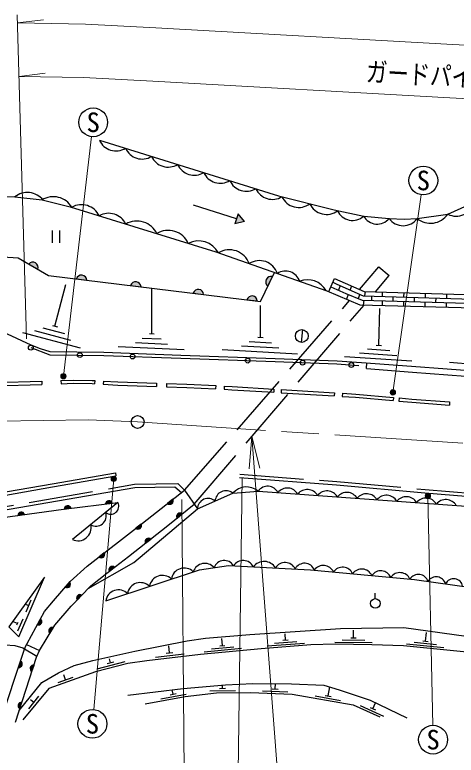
# Model space of a CAD drawing. Units: millimetres at full size, sheet at 1:1000; details may follow other scales. Extents: x 40000 to 680000, y 20000 to 380000.
# Drawn here: x 163817 to 205113, y 263566 to 332876 of the extents above; entities that cross this region are included whole.
import ezdxf
from ezdxf.enums import TextEntityAlignment as Align

# ---------------------------------------------------------------- set-up
doc = ezdxf.new("R2010")
doc.units = ezdxf.units.MM
doc.header["$LTSCALE"] = 1000
doc.linetypes.add('CHAIN', pattern=[18.5, 12, -1.5, 3.5, -1.5])
doc.linetypes.add('DASHED', pattern=[7.5, 6, -1.5])
for name, color, linetype, lineweight in [('M-BGD', 7, 'Continuous', 25), ('M-BMK', 2, 'CHAIN', 13), ('M-BMK-SRVR', 3, 'Continuous', 25), ('M-STR-HTXT', 7, 'Continuous', 13), ('M-STR-STRC', 7, 'Continuous', 25)]:
    doc.layers.add(name, color=color, linetype=linetype, lineweight=lineweight)
doc.styles.add('ＭＳ ゴシック', font='')
doc.styles.get('ＭＳ ゴシック').set_extended_font_data('MS Gothic')

# ---------------------------------------------------------------- blocks, each defined once
blk = doc.blocks.new('open_arrow')
at = {"color": 0, "linetype": 'Continuous', "lineweight": -2}
blk.add_lwpolyline([(7.5, 1.25), (0, 0), (7.5, -1.25)], dxfattribs=at)

msp = doc.modelspace()

# ---------------------------------------------------------------- hatches: boundary and pattern name
at = {"layer": 'M-BGD'}
for points in [[(184394, 313299), (185309, 313530), (184700, 314251)], [(165120, 309548, -0.82183), (165978, 309051)], [(169579, 308155, -0.82183), (170563, 308035)], [(174649, 307536, -0.82183), (175632, 307416)], [(187498, 307480, -0.82183), (187926, 308375)], [(180501, 306822, -0.82183), (181484, 306702)], [(185524, 306209, -0.82183), (186508, 306089)], [(172927, 287162), (172306, 287085, -0.84072)], [(178112, 287135), (178606, 287519, -0.84072)], [(164716, 286102), (164095, 286018, -0.84072)], [(169066, 286683), (168445, 286606, -0.84072)], [(179480, 286150), (178992, 285758, -0.84072)], [(175133, 284813), (175626, 285198, -0.84072)], [(176534, 283800), (176044, 283411, -0.84072)], [(171696, 282128), (172189, 282513, -0.84072)], [(172655, 280776), (173149, 281159, 0.84072)], [(168546, 279295), (168957, 279767, -0.84072)], [(170087, 278544), (169655, 278091, -0.84072)], [(165921, 275774), (166217, 276325, -0.84072)], [(167422, 275505), (167099, 274969, -0.84072)], [(164148, 271787), (164347, 272380, -0.84072)], [(165612, 272001), (165419, 271406, -0.84072)], [(164482, 268513), (164289, 267917, -0.84072)]]:
    msp.add_hatch(color=256, dxfattribs=at).paths.add_polyline_path(points)
at = {"layer": 'M-STR-HTXT'}
for points in [[(168585, 299164, -1), (168146, 298924, -1)], [(199416, 297648, -1), (198976, 297409, -1)], [(173289, 289556, -1), (172850, 289317, -1)], [(202688, 287960, -1), (202249, 287721, -1)]]:
    msp.add_hatch(color=256, dxfattribs=at).paths.add_polyline_path(points)

# ---------------------------------------------------------------- linework, layer by layer
at = {"layer": 'M-BGD'}
for p, q in [((184547, 313775), (180549, 315060)), ((184700, 314251), (184394, 313299)), ((185309, 313530), (184700, 314251)), ((185309, 313530), (184394, 313299)), ((167301, 312689), (167301, 311515)), ((168001, 312689), (168001, 311515)), ((165120, 309548), (165978, 309051)), ((196057, 307175), (197889, 309280)), ((197889, 309280), (198852, 308474)), ((197555, 306951), (198852, 308474)), ((169579, 308155), (170563, 308035)), ((187498, 307480), (187926, 308375)), ((167574, 303731), (168589, 307622)), ((174649, 307536), (175632, 307416)), ((176637, 303023), (176626, 307295)), ((194269, 307522), (194104, 307086)), ((195329, 307496), (195186, 307119)), ((180501, 306822), (181484, 306702)), ((195019, 306680), (194855, 306247)), ((196102, 306715), (195952, 306320)), ((196604, 306974), (196541, 306573)), ((197198, 306553), (197193, 306150)), ((198202, 306926), (198197, 306523)), ((199197, 306492), (199192, 306089)), ((200202, 306865), (200197, 306462)), ((201197, 306432), (201192, 306029)), ((202201, 306804), (202196, 306401)), ((203196, 306371), (203191, 305968)), ((204201, 306744), (204196, 306341)), ((185524, 306209), (186508, 306089)), ((186811, 302687), (186801, 305672)), ((196477, 306172), (196403, 305707)), ((198193, 306120), (198187, 305662)), ((200192, 306059), (200187, 305611)), ((202191, 305998), (202186, 305560)), ((204191, 305938), (204186, 305509)), ((197885, 301941), (197958, 305390)), ((167337, 303794), (167811, 303668)), ((164531, 303144), (169923, 301709)), ((165651, 303312), (169034, 302412)), ((166444, 303567), (168473, 303027)), ((176428, 303033), (176847, 303013)), ((190719, 303407), (190617, 302212)), ((175098, 302192), (178095, 302056)), ((175718, 302614), (177516, 302533)), ((185738, 302295), (187835, 302180)), ((186566, 302700), (187056, 302673)), ((173495, 301814), (179657, 301534)), ((183206, 301533), (190268, 301145)), ((185014, 301884), (188509, 301692)), ((196809, 301593), (198904, 301451)), ((197640, 301958), (198129, 301924)), ((194648, 300898), (200951, 300470)), ((196082, 301222), (199574, 300984)), ((196715, 299781), (196760, 300294)), ((204500, 300357), (210408, 299841)), ((166345, 298569), (166357, 298269)), ((168138, 298639), (168150, 298339)), ((171293, 298637), (171277, 298338)), ((172107, 298594), (172090, 298294)), ((177084, 298393), (177073, 298093)), ((178013, 298361), (178002, 298061)), ((182614, 298159), (182599, 297860)), ((183420, 298119), (183405, 297819)), ((188064, 297841), (188045, 297542)), ((188746, 297799), (188728, 297500)), ((188728, 297500), (193696, 297193)), ((188746, 297799), (193715, 297493)), ((193715, 297493), (193696, 297193)), ((194466, 297446), (194447, 297147)), ((199234, 297055), (199207, 296756)), ((199768, 297007), (199741, 296708)), ((204495, 296637), (204472, 296338)), ((173224, 290002), (173276, 289707)), ((172306, 287085), (172927, 287162)), ((178606, 287519), (178112, 287135)), ((168445, 286606), (169066, 286683)), ((164095, 286018), (164716, 286102)), ((178992, 285758), (179480, 286150)), ((175626, 285198), (175133, 284813)), ((176044, 283411), (176534, 283800)), ((172189, 282513), (171696, 282128)), ((172655, 280776), (173149, 281159)), ((168957, 279767), (168546, 279295)), ((197542, 278223), (197542, 278731)), ((164877, 276999), (165352, 278101)), ((169655, 278091), (170087, 278544)), ((165115, 277550), (164771, 277698)), ((164073, 275892), (163612, 276091)), ((164017, 275763), (164128, 276020)), ((164111, 275222), (164586, 276324)), ((166217, 276325), (165921, 275774)), ((167099, 274969), (167422, 275505)), ((195509, 274560), (195517, 275277)), ((183237, 273827), (183173, 274505)), ((189151, 274342), (189106, 274928)), ((195264, 274563), (195754, 274557)), ((202243, 274238), (202327, 275067)), ((164911, 273916), (166135, 273367)), ((178302, 273144), (178225, 273790)), ((182993, 273805), (183481, 273850)), ((187438, 273789), (190928, 274057)), ((188120, 274052), (190214, 274212)), ((188907, 274323), (189395, 274360)), ((193754, 274160), (197254, 274120)), ((194456, 274362), (196556, 274338)), ((200460, 273995), (203943, 273645)), ((201178, 274134), (203267, 273924)), ((202000, 274263), (202487, 274214)), ((177989, 273107), (178615, 273181)), ((181533, 273246), (185018, 273572)), ((182211, 273520), (184302, 273716)), ((172762, 272222), (172663, 272602)), ((176990, 272747), (179671, 273064)), ((164347, 272380), (164148, 271787)), ((165419, 271406), (165612, 272001)), ((171515, 271651), (174129, 272329)), ((172457, 272143), (173066, 272302)), ((168569, 270632), (168409, 271085)), ((167862, 270383), (169276, 270882)), ((178623, 269279), (178549, 269685)), ((182058, 269600), (184457, 269630)), ((182975, 269822), (183535, 269829)), ((183255, 269825), (183251, 270136)), ((187905, 269774), (188465, 269752)), ((188185, 269763), (188205, 270256)), ((193145, 269113), (193292, 269954)), ((165128, 267919), (166079, 269078)), ((177480, 268858), (179841, 269287)), ((178348, 269229), (178899, 269329)), ((186977, 269602), (189375, 269504)), ((191927, 269113), (194291, 268700)), ((192869, 269162), (193421, 269065)), ((164289, 267917), (164482, 268513)), ((165603, 268499), (165296, 268751)), ((197309, 267916), (197561, 268474)), ((196128, 268218), (198316, 267231)), ((197053, 268031), (197564, 267801))]:
    msp.add_line(p, q, dxfattribs=at)
at = {"layer": 'M-BGD', "linetype": 'DASHED'}
for p, q in [((179701, 288372), (195143, 306123)), ((180605, 287055), (196493, 305705))]:
    msp.add_line(p, q, dxfattribs=at)
at = {"layer": 'M-BGD'}
for points in [[(171732, 321132), (188489, 315943), (193681, 314609), (196458, 314033), (198843, 313822), (200233, 313748), (201456, 313822), (204328, 314211), (206811, 315340), (208385, 316951), (209164, 318896)], [(73371, 277681), (83091, 283710), (118996, 299499), (139727, 308144), (141040, 308922), (145632, 310353), (147242, 312440), (148655, 313415), (153646, 314105), (156024, 314721), (158622, 315868), (160755, 315934), (163817, 315831), (166364, 315549), (169010, 314905), (182632, 310675), (193013, 307036), (196095, 305715), (209119, 305384)], [(149067, 310623), (158372, 310509), (164121, 310127), (166977, 308472), (186816, 306052), (188108, 308755)], [(149067, 310623), (150595, 308999), (154513, 307615), (157460, 306361), (163110, 302996), (165306, 301988), (166182, 301645), (167096, 301356)], [(193191, 306960), (193733, 308199), (196507, 306977), (209116, 306595), (209119, 305384)], [(193580, 307849), (193940, 307667), (196416, 306577), (208714, 306204), (209117, 306180)], [(193390, 307416), (194776, 306774), (196325, 306176), (208312, 305813), (209118, 305761)], [(165312, 301717), (167092, 301056), (172136, 300994), (179340, 300722), (188180, 300413), (193947, 300191), (195999, 300047)], [(167096, 301356), (172144, 301294), (179351, 301022), (188191, 300713), (193963, 300490), (196265, 300329), (200942, 299995), (210933, 299228), (221235, 298448), (231733, 297631), (240389, 297148), (247565, 296727), (257348, 296257), (267279, 295910), (275612, 295848), (280462, 295984)], [(196715, 299781), (201036, 299409), (210941, 298689), (221164, 297915), (231950, 297101), (240427, 296507), (248159, 296097), (257914, 295664), (267500, 295253), (276004, 295407), (281115, 295449)], [(161663, 298431), (161901, 298440), (166345, 298569)], [(161674, 298131), (161911, 298140), (166356, 298269), (166357, 298269)], [(168138, 298639), (169265, 298683), (171049, 298650), (171293, 298637)], [(168150, 298339), (169268, 298383), (171039, 298350), (171277, 298338)], [(172090, 298294), (173453, 298221), (177073, 298093)], [(172107, 298594), (173466, 298521), (177084, 298393)], [(178002, 298061), (179899, 297994), (182599, 297860)], [(178013, 298361), (179912, 298294), (182614, 298159)], [(183420, 298119), (184146, 298083), (188064, 297841)], [(183405, 297819), (184129, 297783), (188045, 297542)], [(194466, 297446), (195722, 297369), (199234, 297055)], [(194447, 297147), (195699, 297070), (199207, 296756)], [(199741, 296708), (200953, 296600), (204472, 296338)], [(199768, 297007), (200977, 296899), (204495, 296637)], [(125397, 283021), (129803, 283754), (133303, 284294), (137273, 284881), (140374, 285304), (143898, 285820), (151415, 286736), (157382, 287417), (158801, 287561), (162019, 288054), (167305, 288969), (173224, 290002)], [(125446, 282725), (129850, 283458), (133348, 283997), (137315, 284584), (140416, 285006), (143938, 285523), (151450, 286438), (157414, 287118), (158839, 287263), (162067, 287757), (167356, 288674), (173276, 289707)], [(184832, 289569), (193924, 288882), (202188, 288141), (215597, 287034), (229525, 285845), (243595, 285407), (256336, 284930), (279242, 284029), (294622, 283927), (304480, 284078), (314838, 284778), (329869, 286404), (340427, 287479), (340515, 287540)], [(115939, 277521), (120716, 280000), (121623, 280335), (123989, 280965), (130552, 282112), (137322, 283368), (144974, 284671), (154867, 285389), (157822, 285669), (175052, 288624), (178792, 288695), (179416, 288150)], [(162360, 266445), (164693, 273412), (164844, 273811), (164978, 274020), (166594, 277026), (167423, 278008), (169004, 279822), (170585, 281260), (175749, 285294), (179701, 288372)], [(179075, 288990), (179701, 288372), (180901, 286623)], [(170688, 279175), (174945, 281614), (180901, 286623), (184210, 288096), (186590, 288285), (224187, 285558), (235678, 284050), (256487, 283658), (271887, 282789), (277408, 280956), (282690, 280888), (289867, 281447)], [(155026, 284753), (163391, 285922), (168367, 286597), (173470, 287229), (169211, 283751)], [(163882, 266661), (165852, 272741), (166135, 273367), (167567, 275745), (169104, 277513), (170919, 279417), (172414, 280596), (174457, 282153), (178121, 285057), (180605, 287055)], [(172321, 278011), (181087, 280932), (183824, 281331), (191483, 280932), (201219, 280008), (231607, 275735), (232759, 273795), (233098, 273273), (233098, 272781), (230022, 271306), (226938, 271484), (216086, 272214), (200188, 273812), (197228, 273910), (193775, 273950), (191517, 273891), (186881, 273536), (181198, 273004), (176177, 272409), (174401, 272152), (171363, 271363), (167002, 269825), (164575, 266867)], [(164231, 267738), (166358, 270375), (167913, 271279), (169367, 271967), (171105, 272418), (175031, 273312), (179932, 274282), (181643, 274533), (185811, 274852), (194286, 275416), (200223, 275513), (215245, 273414), (228047, 272314), (232667, 273951)], [(162923, 273904), (163811, 273823), (164565, 273622), (165888, 272822)], [(174404, 269186), (179582, 269809), (183514, 270160), (186096, 270280), (189698, 270240), (192720, 270120), (194174, 269698), (197055, 268718), (200497, 267058)], [(176014, 268378), (179757, 269058), (182678, 269398), (185860, 269438), (189763, 269278), (195486, 268278), (197967, 267158)]]:
    msp.add_lwpolyline(points, dxfattribs=at)
at = {"layer": 'M-BGD', "linetype": 'DASHED'}
for points in [[(184855, 289868), (193948, 289181), (202213, 288440), (215622, 287332), (229543, 286145), (243605, 285707), (256347, 285230), (279249, 284329), (294621, 284228), (304467, 284377), (314812, 285077), (329838, 286703), (340320, 287770), (340350, 287791)], [(115801, 277813), (120598, 280276), (121532, 280622), (123924, 281259), (130499, 282407), (137270, 283664), (144938, 284969), (154842, 285688), (157783, 285966), (175024, 288923), (179075, 288990)]]:
    msp.add_lwpolyline(points, dxfattribs=at)
at = {"layer": 'M-BGD'}
msp.add_lwpolyline([(163253, 275593), (164183, 274632), (166598, 280230)], close=True, dxfattribs=at)
for centre, radius in [((190668, 302809), 600), ((165312, 301717), 225), ((169900, 301022), 225), ((174834, 300893), 225), ((185609, 300503), 225), ((190743, 300314), 225), ((195304, 300096), 225), ((197542, 277773), 450)]:
    msp.add_circle(centre, radius, dxfattribs=at)
for centre, radius, start, end in [((173289, 321844), 1712, 204.56271, 301.02238), ((175729, 321088), 1712, 204.56271, 301.02238), ((178169, 320333), 1712, 204.56271, 301.02238), ((180608, 319577), 1712, 204.56271, 301.02238), ((183048, 318822), 1712, 204.56271, 301.02238), ((185488, 318066), 1712, 204.56271, 301.02238), ((164985, 314367), 1872, 38.28779, 128.59511), ((187927, 317311), 1712, 204.56271, 301.02238), ((167419, 313832), 2016, 30.68529, 121.56286), ((190375, 316564), 1723, 204.72085, 307.17645), ((170056, 313238), 1857, 26.38766, 119.10863), ((192980, 315911), 1722, 204.70309, 307.18073), ((205117, 315770), 1747, 243.15432, 345.77382), ((172599, 312500), 1794, 26.13425, 119.36204), ((195422, 315164), 1534, 204.04735, 312.48826), ((197721, 314721), 1438, 208.60401, 321.28903), ((202715, 315318), 1956, 229.90578, 325.51704), ((175247, 311508), 2062, 25.27001, 120.22628), ((200149, 314703), 1576, 214.00336, 325.99664), ((178182, 310665), 2029, 23.65912, 121.83717), ((181002, 309578), 2130, 28.32777, 116.80877), ((183897, 308914), 1962, 20.00842, 121.3616), ((186703, 308096), 1773, 18.49752, 122.87249), ((165500, 309215), 505, 341.08748, 138.74567), ((170059, 307998), 505, 4.21375, 161.87194), ((189144, 307486), 1397, 18.4509, 122.91911), ((175128, 307379), 505, 4.21375, 161.87194), ((187800, 307885), 505, 75.637, 233.29519), ((191210, 306070), 2000, 29.60999, 111.76002), ((180980, 306665), 505, 4.21375, 161.87194), ((186004, 306052), 505, 4.21375, 161.87194), ((185497, 286975), 1706, 50.15758, 138.94492), ((187475, 287673), 1076, 26.38295, 145.31906), ((189319, 287444), 1129, 30.47096, 141.23105), ((191172, 287310), 1129, 30.47096, 141.23105), ((183573, 287300), 1020, 51.34441, 176.62156), ((193024, 287176), 1129, 30.47096, 141.23105), ((194877, 287041), 1129, 30.47096, 141.23105), ((196730, 286907), 1129, 30.47096, 141.23105), ((198582, 286772), 1129, 30.47096, 141.23105), ((200435, 286638), 1129, 30.47096, 141.23105), ((172623, 287069), 318, 16.95395, 177.17168), ((172792, 286889), 758, 231.85025, 26.60439), ((178326, 287370), 318, 227.80501, 28.02274), ((181900, 286606), 999, 48.97907, 178.98691), ((202288, 286504), 1129, 30.47096, 141.23105), ((204140, 286369), 1129, 30.47096, 141.23105), ((164413, 286006), 318, 17.60869, 177.82642), ((168762, 286590), 318, 16.95395, 177.17168), ((171408, 285978), 968, 239.50597, 18.94867), ((179270, 285912), 318, 48.69165, 208.90939), ((169728, 284860), 1223, 244.98656, 13.46808), ((175346, 285049), 318, 227.89063, 28.10836), ((176323, 283563), 318, 48.2936, 208.51133), ((171909, 282363), 318, 227.89063, 28.10836), ((181595, 280388), 1137, 40.82749, 161.92895), ((183413, 280768), 1024, 31.80106, 159.19601), ((185180, 280709), 1078, 27.72294, 146.30314), ((187132, 280446), 1257, 31.50116, 142.52492), ((189100, 280560), 1048, 25.21861, 148.80747), ((190920, 280544), 987, 20.99492, 152.05576), ((172935, 280924), 318, 47.68934, 207.90707), ((179668, 279865), 1218, 45.97832, 170.87236), ((192688, 280299), 1036, 24.4231, 144.74122), ((194478, 280130), 1036, 24.4231, 144.74122), ((196268, 279960), 1036, 24.4231, 144.74122), ((198058, 279790), 1036, 24.4231, 144.74122), ((177619, 279183), 1218, 45.97832, 170.87236), ((199848, 279620), 1036, 24.4231, 144.74122), ((201585, 279566), 929, 16.64205, 148.65817), ((203249, 279350), 911, 15.91575, 148.07653), ((204888, 279245), 841, 8.94212, 155.05015), ((168710, 279567), 318, 238.82042, 39.03815), ((175571, 278501), 1218, 45.97832, 170.87236), ((173523, 277818), 1218, 45.97832, 170.87236), ((169910, 278280), 318, 56.2593, 216.47704), ((166021, 276076), 318, 251.63081, 51.84854), ((167308, 275209), 318, 68.83871, 229.05644), ((164196, 272101), 318, 261.37744, 61.59517), ((165567, 271687), 318, 81.94607, 242.1638), ((164438, 268198), 318, 81.94607, 242.1638)]:
    msp.add_arc(centre, radius, start, end, dxfattribs=at)
at = {"layer": 'M-BMK'}
msp.add_lwpolyline([(151414, 294150), (161781, 294826), (170668, 294955), (175304, 294759), (249021, 289944), (262499, 289426), (271652, 289451)], dxfattribs=at)
at = {"layer": 'M-BMK-SRVR'}
msp.add_circle((175304, 294759), 600, dxfattribs=at)
at = {"layer": 'M-STR-HTXT'}
for p, q in [((164048, 332876), (164916, 302529)), ((164070, 332116), (166507, 332410)), ((164213, 327112), (166650, 327406)), ((168365, 299044), (170993, 321473)), ((199196, 297528), (201845, 316030)), ((173069, 289437), (171195, 267850)), ((184704, 261396), (185076, 289551)), ((202469, 287841), (202920, 266372)), ((179441, 287492), (179652, 261528))]:
    msp.add_line(p, q, dxfattribs=at)
for points in [[(164070, 332116), (170415, 331992), (176997, 331650), (204786, 330111), (230780, 328682), (249686, 327901), (260296, 327790), (268392, 328114), (272567, 328416), (279665, 329392), (279835, 329405)], [(164213, 327112), (170237, 326994), (176729, 326657), (204510, 325119), (230539, 323688), (248394, 322950)], [(186008, 293397), (188799, 256659), (220409, 256659)]]:
    msp.add_lwpolyline(points, dxfattribs=at)
for centre in [(168365, 299044), (199196, 297528), (173069, 289437), (202469, 287841)]:
    msp.add_circle(centre, 250, dxfattribs=at)
at = {"layer": 'M-STR-STRC'}
for centre in [(171150, 322814), (202036, 317367), (171078, 266505), (202948, 265022)]:
    msp.add_circle(centre, 1350, dxfattribs=at)

# ---------------------------------------------------------------- block references
at = {"layer": 'M-STR-HTXT', "xscale": 400, "yscale": 400, "rotation": 274.3}
msp.add_blockref('open_arrow', (186008, 293397), dxfattribs=at)

# ---------------------------------------------------------------- texts
at = {"layer": 'M-STR-HTXT', "style": 'ＭＳ ゴシック', "width": 0.8}
msp.add_text('ガードパイプ\u3000L=83.0', height=1833, rotation=356.853, dxfattribs=at).set_placement((206580, 325551), align=Align.BOTTOM_CENTER)
at = {"layer": 'M-STR-STRC', "style": 'ＭＳ ゴシック'}
for p in [(171150, 322814), (202036, 317367), (171078, 266505), (202948, 265022)]:
    msp.add_text('S', height=1833, dxfattribs=at).set_placement(p, align=Align.MIDDLE_CENTER)

doc.saveas('drawing.dxf')
